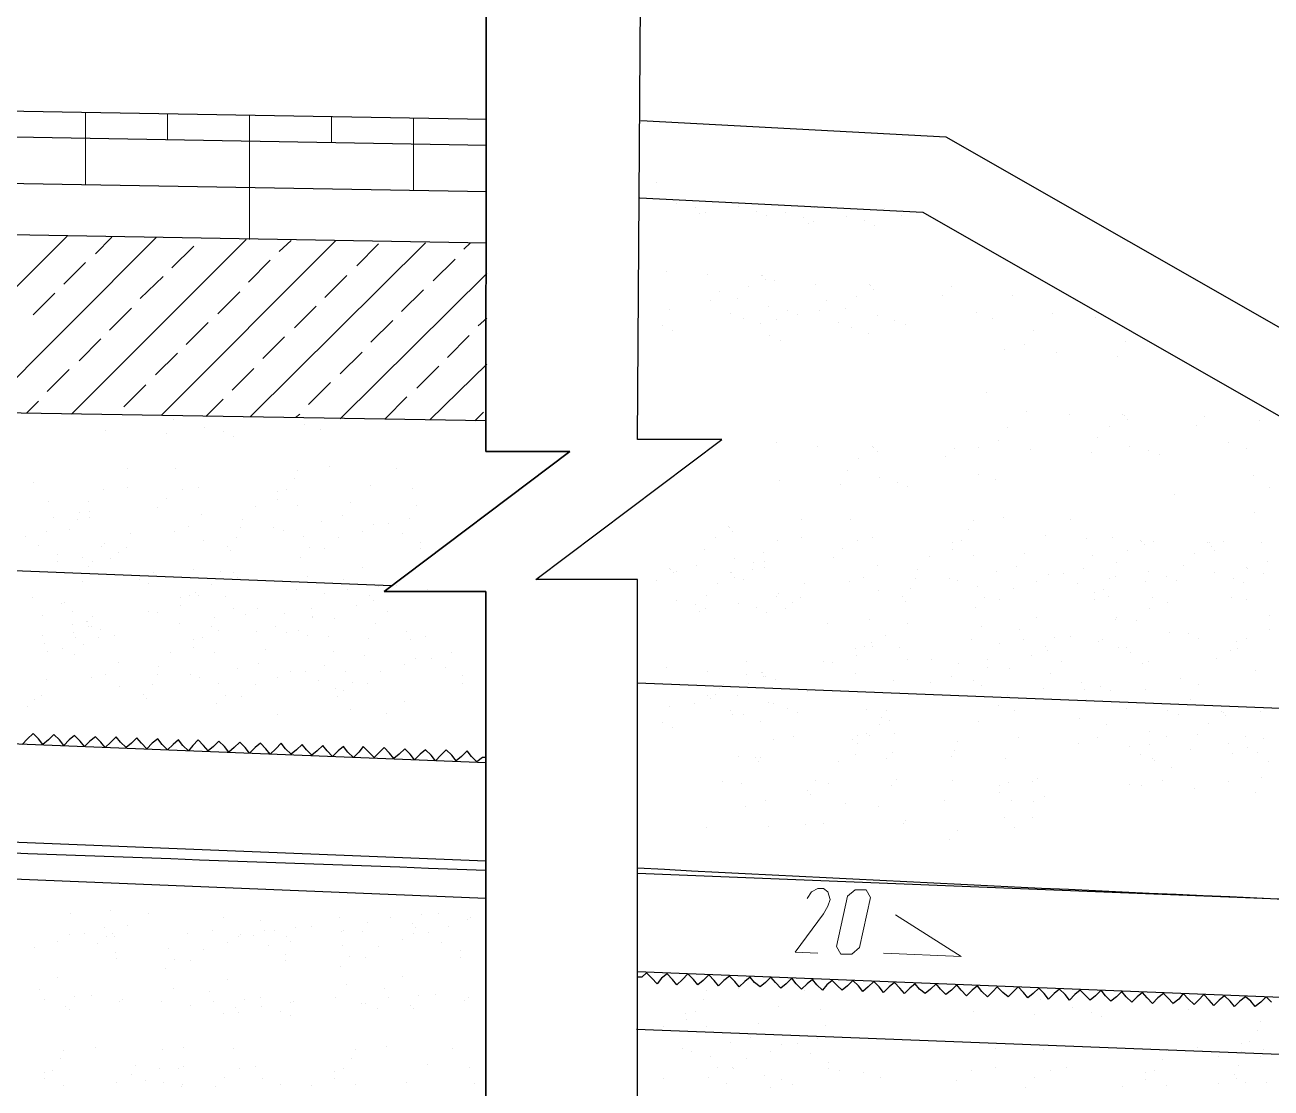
# Model space of a CAD drawing. Header units: millimetres. Extents: x 4241 to 6572, y 870 to 1291.
# Drawn here: x 5298.45 to 5346.71, y 899.59 to 940.78 of the extents above; entities that cross this region are included whole.
import ezdxf

# ---------------------------------------------------------------- set-up
doc = ezdxf.new("R2010")
doc.units = ezdxf.units.MM
for name, color, linetype in [('PDF _0', 7, 'Continuous'), ('PDF _ДО_Выноски + надписи', 7, 'Continuous'), ('PDF _ОВПД_Основная линия', 7, 'Continuous'), ('PDF _ОВПД_Тонкая линия', 7, 'Continuous')]:
    doc.layers.add(name, color=color, linetype=linetype)

msp = doc.modelspace()

# ---------------------------------------------------------------- linework, layer by layer
at = {"layer": 'PDF _0', "lineweight": 25}
for points in [[(5316.2973, 924.2536), (5319.5571, 924.2536), (5316.2973, 924.2536), (5316.3396, 963.0746)], [(5312.3601, 918.8347), (5316.2973, 918.8347), (5316.2973, 888.1843), (5316.2973, 918.8347), (5312.3601, 918.8347), (5319.5571, 924.2536)]]:
    msp.add_lwpolyline(points, close=True, dxfattribs=at)
msp.add_lwpolyline([(5322.1818, 888.1843), (5322.1818, 919.3004), (5318.2447, 919.3004), (5325.4416, 924.7192), (5322.1818, 924.7192), (5322.4358, 962.3549)], dxfattribs=at)
at = {"layer": 'PDF _0', "lineweight": 18}
for points in [[(5184.128, 939.4517), (5210.9683, 938.9437), (5210.9683, 934.1599), (5316.3396, 932.3395)], [(5210.9683, 937.97), (5316.3396, 936.1073)], [(5300.8027, 934.5832), (5300.8027, 936.4036), (5300.8027, 937.3773)], [(5303.9778, 936.319), (5303.9778, 937.335)], [(5307.153, 932.4665), (5307.153, 934.4986), (5307.153, 936.2766), (5307.153, 937.2927)], [(5310.3281, 936.2343), (5310.3281, 937.208)], [(5313.5032, 934.3716), (5313.5032, 936.1496), (5313.5032, 937.1657)], [(5293.3095, 925.8199), (5300.083, 932.5935)], [(5296.7809, 925.7776), (5303.5545, 932.5512)], [(5300.2524, 925.6929), (5307.026, 932.4665)], [(5301.1837, 931.9162), (5301.8188, 932.5512)], [(5303.7238, 925.6506), (5310.4974, 932.4242)], [(5308.296, 932.0008), (5308.7617, 932.4242)], [(5304.1472, 931.3658), (5304.9939, 932.2125)], [(5307.1953, 925.6083), (5313.9689, 932.3395)], [(5311.3018, 931.4505), (5312.1485, 932.2972)], [(5315.4506, 932.0855), (5315.7046, 932.3395)], [(5299.956, 930.7308), (5300.8027, 931.5775)], [(5307.1106, 930.8154), (5307.9573, 931.6621)], [(5314.2652, 930.8578), (5315.1119, 931.7045)], [(5302.9195, 930.1804), (5303.8085, 931.0271)], [(5310.0741, 930.2228), (5310.9208, 931.0695)], [(5310.6667, 925.5236), (5316.3396, 931.1541)], [(5313.0375, 929.6724), (5313.8842, 930.5191)], [(5298.7707, 929.5454), (5299.6174, 930.3921)], [(5305.9252, 929.5877), (5306.7719, 930.4344)], [(5301.7341, 928.9527), (5302.5808, 929.7994)], [(5308.8887, 929.0374), (5309.7354, 929.8841)], [(5304.6975, 928.4024), (5305.5442, 929.2491)], [(5311.8521, 928.487), (5312.6988, 929.3337)], [(5316.0009, 929.1221), (5316.3396, 929.4184)], [(5300.5487, 927.7673), (5301.3954, 928.614)], [(5307.661, 927.852), (5308.5077, 928.6987)], [(5314.8156, 927.8943), (5315.6622, 928.741)], [(5310.6667, 927.2593), (5311.5134, 928.106)], [(5303.5122, 927.217), (5304.3589, 928.0637)], [(5314.1382, 925.4813), (5316.3396, 927.6403)], [(5299.321, 926.582), (5300.1677, 927.4287)], [(5306.4756, 926.6243), (5307.3223, 927.471)], [(5313.6302, 926.709), (5314.4769, 927.5557)], [(5302.2845, 925.9893), (5303.1311, 926.836)], [(5309.439, 926.074), (5310.2857, 926.9206)], [(5298.5167, 925.7353), (5298.9823, 926.201)], [(5305.4596, 925.6083), (5306.1369, 926.2856)], [(5312.4025, 925.5236), (5313.2492, 926.3703)], [(5308.931, 925.5659), (5309.1004, 925.6929)], [(5315.8739, 925.4389), (5316.2126, 925.7776)]]:
    msp.add_lwpolyline(points, dxfattribs=at)
at = {"layer": 'PDF _0', "lineweight": 9}
for points in [[(5322.9015, 934.6679), (5322.9015, 934.6679)], [(5323.7059, 933.8636), (5323.7059, 933.8636)], [(5324.4256, 933.6942), (5324.4256, 933.6942)], [(5324.5949, 933.4825), (5324.5949, 933.4825)], [(5324.8066, 933.5249), (5324.8066, 933.5249)], [(5326.0766, 933.7366), (5326.0766, 933.7366)], [(5326.7963, 933.5672), (5326.7963, 933.5672)], [(5327.1773, 933.3979), (5327.1773, 933.3979)], [(5327.897, 933.5249), (5327.897, 933.5249)], [(5328.1934, 933.7789), (5328.1934, 933.7789)], [(5329.04, 933.6942), (5329.04, 933.6942)], [(5331.7495, 933.6519), (5331.7495, 933.6519)], [(5332.3845, 933.3979), (5332.3845, 933.3979)], [(5328.6167, 933.3132), (5328.6167, 933.3132)], [(5328.786, 933.1015), (5328.786, 933.1015)], [(5328.9977, 933.1439), (5328.9977, 933.1439)], [(5330.2678, 933.3555), (5330.2678, 933.3555)], [(5330.9874, 933.1862), (5330.9874, 933.1862)], [(5331.3685, 933.0169), (5331.3685, 933.0169)], [(5323.2825, 931.2388), (5323.2825, 931.2388)], [(5324.8912, 931.1118), (5324.8912, 931.1118)], [(5326.9656, 931.0695), (5326.9656, 931.0695)], [(5327.008, 931.0695), (5327.008, 931.0695)], [(5326.4576, 930.6461), (5326.4576, 930.6461)], [(5327.135, 930.9001), (5327.135, 930.9001)], [(5327.4737, 930.8578), (5327.4737, 930.8578)], [(5329.0824, 930.7308), (5329.0824, 930.7308)], [(5331.1568, 930.7308), (5331.1568, 930.7308)], [(5331.1991, 930.6884), (5331.1991, 930.6884)], [(5331.3261, 930.5191), (5331.3261, 930.5191)], [(5334.3319, 930.6461), (5334.3319, 930.6461)], [(5325.0182, 930.0958), (5325.0182, 930.0958)], [(5325.3569, 930.4344), (5325.3569, 930.4344)], [(5326.0343, 930.1804), (5326.0343, 930.1804)], [(5329.5057, 930.0958), (5329.5057, 930.0958)], [(5330.6488, 930.2651), (5330.6488, 930.2651)], [(5333.9932, 930.3074), (5333.9932, 930.3074)], [(5336.7026, 930.3074), (5336.7026, 930.3074)], [(5323.4095, 929.7571), (5323.4095, 929.7571)], [(5325.7803, 929.5877), (5325.7803, 929.5877)], [(5327.262, 929.8841), (5327.262, 929.8841)], [(5327.9817, 929.7147), (5327.9817, 929.7147)], [(5328.3627, 929.5454), (5328.3627, 929.5454)], [(5329.2094, 929.7147), (5329.2094, 929.7147)], [(5330.2254, 929.7994), (5330.2254, 929.7994)], [(5335.3056, 929.6301), (5335.3056, 929.6301)], [(5338.269, 929.5877), (5338.269, 929.5877)], [(5323.1555, 929.1221), (5323.1555, 929.1221)], [(5326.2883, 929.4184), (5326.2883, 929.4184)], [(5326.9233, 929.2067), (5326.9233, 929.2067)], [(5327.5583, 929.3761), (5327.5583, 929.3761)], [(5329.9714, 929.2491), (5329.9714, 929.2491)], [(5330.4794, 929.0374), (5330.4794, 929.0374)], [(5331.4531, 929.5031), (5331.4531, 929.5031)], [(5332.1305, 929.3337), (5332.1305, 929.3337)], [(5332.5538, 929.1644), (5332.5538, 929.1644)], [(5335.9406, 929.4184), (5335.9406, 929.4184)], [(5339.9201, 929.4607), (5339.9201, 929.4607)], [(5323.5365, 928.9527), (5323.5365, 928.9527)], [(5327.3043, 928.741), (5327.3043, 928.741)], [(5327.7277, 928.5717), (5327.7277, 928.5717)], [(5331.1145, 928.8257), (5331.1145, 928.8257)], [(5337.507, 928.9527), (5337.507, 928.9527)], [(5336.4063, 928.1907), (5336.4063, 928.1907)], [(5337.1683, 928.4024), (5337.1683, 928.4024)], [(5338.396, 928.106), (5338.396, 928.106)], [(5341.0631, 928.5294), (5341.0631, 928.5294)], [(5340.7668, 927.9367), (5340.7668, 927.9367)], [(5335.6866, 926.5396), (5335.6866, 926.5396)], [(5337.253, 925.8199), (5337.253, 925.8199)], [(5338.9041, 925.6929), (5338.9041, 925.6929)], [(5340.9785, 925.6929), (5340.9785, 925.6929)], [(5304.1895, 925.4813), (5304.1895, 925.4813)], [(5305.4172, 925.1849), (5305.4172, 925.1849)], [(5309.2697, 925.3119), (5309.2697, 925.3119)], [(5336.491, 925.1849), (5336.491, 925.1849)], [(5340.4704, 925.2273), (5340.4704, 925.2273)], [(5341.0208, 925.6506), (5341.0208, 925.6506)], [(5341.1478, 925.4813), (5341.1478, 925.4813)], [(5343.8149, 925.2696), (5343.8149, 925.2696)], [(5344.1536, 925.6083), (5344.1536, 925.6083)], [(5346.2703, 925.4389), (5346.2703, 925.4389)], [(5301.5648, 925.0579), (5301.5648, 925.0579)], [(5303.9355, 924.9309), (5303.9355, 924.9309)], [(5306.1369, 925.0156), (5306.1369, 925.0156)], [(5306.5179, 924.8462), (5306.5179, 924.8462)], [(5309.9047, 925.1003), (5309.9047, 925.1003)], [(5340.0048, 924.8039), (5340.0048, 924.8039)], [(5327.5583, 924.5922), (5327.5583, 924.5922)], [(5329.1671, 924.4652), (5329.1671, 924.4652)], [(5331.2838, 924.4652), (5331.2838, 924.4652)], [(5331.3261, 924.4229), (5331.3261, 924.4229)], [(5331.4531, 924.2536), (5331.4531, 924.2536)], [(5334.4589, 924.3806), (5334.4589, 924.3806)], [(5335.3903, 924.4229), (5335.3903, 924.4229)], [(5336.1523, 924.6769), (5336.1523, 924.6769)], [(5337.38, 924.3382), (5337.38, 924.3382)], [(5339.7508, 924.2112), (5339.7508, 924.2112)], [(5341.2325, 924.4652), (5341.2325, 924.4652)], [(5341.9522, 924.2959), (5341.9522, 924.2959)], [(5345.0849, 924.5922), (5345.0849, 924.5922)], [(5345.7623, 924.3806), (5345.7623, 924.3806)], [(5330.7334, 923.9995), (5330.7334, 923.9995)], [(5334.1202, 924.0419), (5334.1202, 924.0419)], [(5342.3755, 924.1266), (5342.3755, 924.1266)], [(5302.4115, 923.5762), (5302.4115, 923.5762)], [(5304.2742, 923.5762), (5304.2742, 923.5762)], [(5309.0157, 923.5339), (5309.0157, 923.5339)], [(5310.2434, 923.6609), (5310.2434, 923.6609)], [(5312.8258, 923.5762), (5312.8258, 923.5762)], [(5330.3101, 923.5339), (5330.3101, 923.5339)], [(5335.3903, 923.3645), (5335.3903, 923.3645)], [(5346.0163, 923.3222), (5346.0163, 923.3222)], [(5298.7707, 923.0682), (5298.7707, 923.0682)], [(5301.4801, 922.7718), (5301.4801, 922.7718)], [(5302.4115, 922.8565), (5302.4115, 922.8565)], [(5304.5705, 922.7718), (5304.5705, 922.7718)], [(5305.1632, 922.8565), (5305.1632, 922.8565)], [(5308.5923, 922.7718), (5308.5923, 922.7718)], [(5308.8887, 923.1952), (5308.8887, 923.1952)], [(5311.8521, 922.9412), (5311.8521, 922.9412)], [(5313.4608, 922.8142), (5313.4608, 922.8142)], [(5327.6853, 923.1105), (5327.6853, 923.1105)], [(5330.0561, 922.9835), (5330.0561, 922.9835)], [(5331.5378, 923.2375), (5331.5378, 923.2375)], [(5332.2575, 923.0682), (5332.2575, 923.0682)], [(5332.6385, 922.8988), (5332.6385, 922.8988)], [(5336.0253, 923.1529), (5336.0253, 923.1529)], [(5346.6513, 922.8565), (5346.6513, 922.8565)], [(5299.3634, 922.3062), (5299.3634, 922.3062)], [(5300.9297, 922.3062), (5300.9297, 922.3062)], [(5303.9355, 922.4332), (5303.9355, 922.4332)], [(5308.2537, 922.6872), (5308.2537, 922.6872)], [(5308.2537, 922.3908), (5308.2537, 922.3908)], [(5342.9682, 922.6025), (5342.9682, 922.6025)], [(5300.5487, 921.8828), (5300.5487, 921.8828)], [(5300.9721, 921.9251), (5300.9721, 921.9251)], [(5303.5968, 922.0945), (5303.5968, 922.0945)], [(5305.2902, 921.7981), (5305.2902, 921.7981)], [(5307.3646, 922.1368), (5307.3646, 922.1368)], [(5309.0157, 922.1792), (5309.0157, 922.1792)], [(5311.0478, 922.2638), (5311.0478, 922.2638)], [(5313.6302, 922.1792), (5313.6302, 922.1792)], [(5346.0586, 921.8828), (5346.0586, 921.8828)], [(5299.575, 921.7135), (5299.575, 921.7135)], [(5300.5064, 921.6288), (5300.5064, 921.6288)], [(5300.9721, 921.7135), (5300.9721, 921.7135)], [(5304.7822, 921.3325), (5304.7822, 921.3325)], [(5306.8989, 921.6288), (5306.8989, 921.6288)], [(5309.9471, 921.5441), (5309.9471, 921.5441)], [(5310.7514, 921.7558), (5310.7514, 921.7558)], [(5311.9368, 921.4171), (5311.9368, 921.4171)], [(5312.5295, 921.4595), (5312.5295, 921.4595)], [(5313.3338, 921.6711), (5313.3338, 921.6711)], [(5325.6956, 921.3325), (5325.6956, 921.3325)], [(5328.532, 921.6288), (5328.532, 921.6288)], [(5330.4371, 921.6288), (5330.4371, 921.6288)], [(5335.1786, 921.5865), (5335.1786, 921.5865)], [(5336.364, 921.7135), (5336.364, 921.7135)], [(5338.9464, 921.6288), (5338.9464, 921.6288)], [(5298.4743, 920.9514), (5298.4743, 920.9514)], [(5299.2787, 921.1631), (5299.2787, 921.1631)], [(5300.1677, 921.2478), (5300.1677, 921.2478)], [(5302.5385, 921.0784), (5302.5385, 921.0784)], [(5304.2319, 921.1631), (5304.2319, 921.1631)], [(5306.6449, 920.9091), (5306.6449, 920.9091)], [(5306.8143, 921.2901), (5306.8143, 921.2901)], [(5308.0843, 921.2901), (5308.0843, 921.2901)], [(5308.4653, 921.2054), (5308.4653, 921.2054)], [(5309.2274, 920.9514), (5309.2274, 920.9514)], [(5310.5821, 920.9091), (5310.5821, 920.9091)], [(5311.5134, 921.1631), (5311.5134, 921.1631)], [(5313.0798, 921.0784), (5313.0798, 921.0784)], [(5325.1876, 920.9091), (5325.1876, 920.9091)], [(5325.7379, 921.2901), (5325.7379, 921.2901)], [(5325.8649, 921.1631), (5325.8649, 921.1631)], [(5328.532, 920.9091), (5328.532, 920.9091)], [(5331.2838, 920.9091), (5331.2838, 920.9091)], [(5335.0093, 921.2478), (5335.0093, 921.2478)], [(5337.9727, 920.9938), (5337.9727, 920.9938)], [(5339.5814, 920.8668), (5339.5814, 920.8668)], [(5340.5551, 920.9091), (5340.5551, 920.9091)], [(5298.9823, 920.6128), (5298.9823, 920.6128)], [(5301.4378, 920.5704), (5301.4378, 920.5704)], [(5301.5224, 920.6974), (5301.5224, 920.6974)], [(5302.0728, 920.3588), (5302.0728, 920.3588)], [(5302.3691, 920.5281), (5302.3691, 920.5281)], [(5305.3749, 920.8244), (5305.3749, 920.8244)], [(5306.3063, 920.5704), (5306.3063, 920.5704)], [(5306.4333, 920.4011), (5306.4333, 920.4011)], [(5309.4814, 920.5281), (5309.4814, 920.5281)], [(5310.0741, 920.4858), (5310.0741, 920.4858)], [(5313.7572, 920.7398), (5313.7572, 920.7398)], [(5313.7572, 920.4858), (5313.7572, 920.4858)], [(5324.7642, 920.4434), (5324.7642, 920.4434)], [(5327.0503, 920.3588), (5327.0503, 920.3588)], [(5327.6007, 920.8244), (5327.6007, 920.8244)], [(5330.0984, 920.4858), (5330.0984, 920.4858)], [(5330.6911, 920.8244), (5330.6911, 920.8244)], [(5334.3742, 920.7398), (5334.3742, 920.7398)], [(5334.3742, 920.4434), (5334.3742, 920.4434)], [(5334.7129, 920.8244), (5334.7129, 920.8244)], [(5341.1478, 920.4011), (5341.1478, 920.4011)], [(5341.6558, 920.8244), (5341.6558, 920.8244)], [(5341.6982, 920.7821), (5341.6982, 920.7821)], [(5341.8252, 920.6551), (5341.8252, 920.6551)], [(5342.1638, 920.7821), (5342.1638, 920.7821)], [(5344.2382, 920.7398), (5344.2382, 920.7398)], [(5344.3229, 920.7398), (5344.3229, 920.7398)], [(5344.4076, 920.5704), (5344.4076, 920.5704)], [(5344.5346, 920.4011), (5344.5346, 920.4011)], [(5344.8733, 920.7821), (5344.8733, 920.7821)], [(5346.355, 920.7398), (5346.355, 920.7398)], [(5299.702, 920.2741), (5299.702, 920.2741)], [(5299.702, 919.9777), (5299.702, 919.9777)], [(5300.6757, 920.1471), (5300.6757, 920.1471)], [(5301.0567, 919.9777), (5301.0567, 919.9777)], [(5301.7764, 920.1047), (5301.7764, 920.1047)], [(5309.1427, 920.1471), (5309.1427, 920.1471)], [(5325.9496, 920.1047), (5325.9496, 920.1047)], [(5326.6693, 919.9354), (5326.6693, 919.9354)], [(5327.0926, 919.9777), (5327.0926, 919.9777)], [(5329.7597, 920.1471), (5329.7597, 920.1471)], [(5333.4852, 920.1894), (5333.4852, 920.1894)], [(5335.1786, 920.2317), (5335.1786, 920.2317)], [(5337.1683, 920.3164), (5337.1683, 920.3164)], [(5339.7931, 920.2317), (5339.7931, 920.2317)], [(5340.7245, 919.9354), (5340.7245, 919.9354)], [(5343.7302, 920.3164), (5343.7302, 920.3164)], [(5346.5667, 919.9777), (5346.5667, 919.9777)], [(5300.9297, 919.8084), (5300.9297, 919.8084)], [(5302.1574, 919.4697), (5302.1574, 919.4697)], [(5303.4275, 919.5544), (5303.4275, 919.5544)], [(5304.9939, 919.6814), (5304.9939, 919.6814)], [(5306.0099, 919.5967), (5306.0099, 919.5967)], [(5306.5179, 919.5544), (5306.5179, 919.5544)], [(5306.6873, 919.3851), (5306.6873, 919.3851)], [(5309.3967, 919.4274), (5309.3967, 919.4274)], [(5311.5134, 919.7661), (5311.5134, 919.7661)], [(5323.4095, 919.7237), (5323.4095, 919.7237)], [(5323.4519, 919.6814), (5323.4519, 919.6814)], [(5323.5789, 919.5544), (5323.5789, 919.5544)], [(5323.7059, 919.5967), (5323.7059, 919.5967)], [(5324.4679, 919.8507), (5324.4679, 919.8507)], [(5325.7803, 919.5544), (5325.7803, 919.5544)], [(5325.8226, 919.5544), (5325.8226, 919.5544)], [(5325.9496, 919.3851), (5325.9496, 919.3851)], [(5326.627, 919.6814), (5326.627, 919.6814)], [(5327.0926, 919.7661), (5327.0926, 919.7661)], [(5330.9451, 919.3851), (5330.9451, 919.3851)], [(5331.4531, 919.8507), (5331.4531, 919.8507)], [(5333.0195, 919.6814), (5333.0195, 919.6814)], [(5336.0676, 919.5967), (5336.0676, 919.5967)], [(5336.872, 919.8084), (5336.872, 919.8084)], [(5338.0997, 919.4697), (5338.0997, 919.4697)], [(5338.6924, 919.5121), (5338.6924, 919.5121)], [(5339.4544, 919.7237), (5339.4544, 919.7237)], [(5340.6821, 919.4274), (5340.6821, 919.4274)], [(5341.9522, 919.5967), (5341.9522, 919.5967)], [(5342.6719, 919.4274), (5342.6719, 919.4274)], [(5343.3069, 919.8507), (5343.3069, 919.8507)], [(5344.5346, 919.5544), (5344.5346, 919.5544)], [(5345.7623, 919.7661), (5345.7623, 919.7661)], [(5345.8046, 919.7237), (5345.8046, 919.7237)], [(5346.4396, 919.5121), (5346.4396, 919.5121)], [(5300.6757, 919.2157), (5300.6757, 919.2157)], [(5302.8771, 919.3004), (5302.8771, 919.3004)], [(5303.2582, 919.131), (5303.2582, 919.131)], [(5305.6712, 919.0887), (5305.6712, 919.0887)], [(5308.9734, 918.9194), (5308.9734, 918.9194)], [(5310.7937, 919.3004), (5310.7937, 919.3004)], [(5310.9631, 918.9194), (5310.9631, 918.9194)], [(5312.1485, 919.004), (5312.1485, 919.004)], [(5312.8258, 919.0464), (5312.8258, 919.0464)], [(5314.0535, 918.9194), (5314.0535, 918.9194)], [(5322.9015, 919.258), (5322.9015, 919.258)], [(5325.2722, 919.131), (5325.2722, 919.131)], [(5326.2883, 919.3004), (5326.2883, 919.3004)], [(5328.659, 919.131), (5328.659, 919.131)], [(5330.3948, 919.2157), (5330.3948, 919.2157)], [(5332.7655, 918.9617), (5332.7655, 918.9617)], [(5332.9348, 919.3427), (5332.9348, 919.3427)], [(5334.2472, 919.3427), (5334.2472, 919.3427)], [(5334.5859, 919.258), (5334.5859, 919.258)], [(5335.3479, 919.004), (5335.3479, 919.004)], [(5336.745, 918.9617), (5336.745, 918.9617)], [(5337.634, 919.2157), (5337.634, 919.2157)], [(5339.2004, 919.131), (5339.2004, 919.131)], [(5340.2164, 918.9194), (5340.2164, 918.9194)], [(5340.4704, 919.3427), (5340.4704, 919.3427)], [(5341.8675, 919.2157), (5341.8675, 919.2157)], [(5343.0529, 919.258), (5343.0529, 919.258)], [(5343.0529, 919.258), (5343.0529, 919.258)], [(5345.2543, 919.3427), (5345.2543, 919.3427)], [(5345.6353, 919.1734), (5345.6353, 919.1734)], [(5298.7283, 918.5807), (5298.7283, 918.5807)], [(5304.4859, 918.5807), (5304.4859, 918.5807)], [(5304.8245, 918.6654), (5304.8245, 918.6654)], [(5305.0785, 918.7924), (5305.0785, 918.7924)], [(5305.1632, 918.6654), (5305.1632, 918.6654)], [(5306.2216, 918.623), (5306.2216, 918.623)], [(5310.0741, 918.75), (5310.0741, 918.75)], [(5311.8098, 918.6654), (5311.8098, 918.6654)], [(5311.9368, 918.496), (5311.9368, 918.496)], [(5313.9265, 918.8347), (5313.9265, 918.8347)], [(5323.7059, 918.496), (5323.7059, 918.496)], [(5324.8489, 918.6654), (5324.8489, 918.6654)], [(5327.5583, 918.623), (5327.5583, 918.623)], [(5327.643, 918.75), (5327.643, 918.75)], [(5328.4897, 918.5807), (5328.4897, 918.5807)], [(5331.4955, 918.877), (5331.4955, 918.877)], [(5332.4268, 918.623), (5332.4268, 918.623)], [(5332.5538, 918.4537), (5332.5538, 918.4537)], [(5335.6019, 918.5807), (5335.6019, 918.5807)], [(5336.1946, 918.5384), (5336.1946, 918.5384)], [(5339.8778, 918.7924), (5339.8778, 918.7924)], [(5339.8778, 918.5384), (5339.8778, 918.5384)], [(5340.4281, 918.623), (5340.4281, 918.623)], [(5342.1215, 918.5807), (5342.1215, 918.5807)], [(5345.1696, 918.5807), (5345.1696, 918.5807)], [(5345.7623, 918.5384), (5345.7623, 918.5384)], [(5299.8714, 918.369), (5299.8714, 918.369)], [(5299.9984, 918.4114), (5299.9984, 918.4114)], [(5300.2947, 918.0727), (5300.2947, 918.0727)], [(5303.2582, 918.0727), (5303.2582, 918.0727)], [(5303.5968, 918.0303), (5303.5968, 918.0303)], [(5304.4859, 918.2843), (5304.4859, 918.2843)], [(5306.5179, 918.1573), (5306.5179, 918.1573)], [(5306.9836, 917.9457), (5306.9836, 917.9457)], [(5307.4493, 918.1573), (5307.4493, 918.1573)], [(5308.5077, 917.988), (5308.5077, 917.988)], [(5309.566, 918.1573), (5309.566, 918.1573)], [(5311.3018, 918.2843), (5311.3018, 918.2843)], [(5312.4871, 918.0727), (5312.4871, 918.0727)], [(5324.4256, 918.3267), (5324.4256, 918.3267)], [(5324.5949, 918.0727), (5324.5949, 918.0727)], [(5324.8066, 918.1573), (5324.8066, 918.1573)], [(5326.0766, 918.369), (5326.0766, 918.369)], [(5326.7963, 918.1997), (5326.7963, 918.1997)], [(5327.1773, 918.0303), (5327.1773, 918.0303)], [(5327.897, 918.1573), (5327.897, 918.1573)], [(5328.1934, 918.4114), (5328.1934, 918.4114)], [(5335.2633, 918.1997), (5335.2633, 918.1997)], [(5341.9945, 918.1573), (5341.9945, 918.1573)], [(5342.7142, 918.4114), (5342.7142, 918.4114)], [(5299.1517, 917.9033), (5299.1517, 917.9033)], [(5300.2947, 917.5647), (5300.2947, 917.5647)], [(5300.8451, 917.6493), (5300.8451, 917.6493)], [(5300.8874, 917.6493), (5300.8874, 917.6493)], [(5300.9297, 917.48), (5300.9297, 917.48)], [(5301.0144, 917.48), (5301.0144, 917.48)], [(5301.0567, 917.861), (5301.0567, 917.861)], [(5304.4435, 917.607), (5304.4435, 917.607)], [(5305.6712, 917.48), (5305.6712, 917.48)], [(5305.7982, 917.8187), (5305.7982, 917.8187)], [(5308.169, 917.48), (5308.169, 917.48)], [(5309.6084, 917.861), (5309.6084, 917.861)], [(5309.6084, 917.8187), (5309.6084, 917.8187)], [(5310.4551, 917.7763), (5310.4551, 917.7763)], [(5312.0215, 917.607), (5312.0215, 917.607)], [(5329.5481, 917.607), (5329.5481, 917.607)], [(5331.1568, 917.734), (5331.1568, 917.734)], [(5332.6385, 917.607), (5332.6385, 917.607)], [(5335.5173, 917.48), (5335.5173, 917.48)], [(5337.634, 917.8187), (5337.634, 917.8187)], [(5340.6821, 917.734), (5340.6821, 917.734)], [(5340.7245, 917.8187), (5340.7245, 917.8187)], [(5341.4865, 917.6917), (5341.4865, 917.6917)], [(5346.6513, 917.9033), (5346.6513, 917.9033)], [(5299.1517, 917.1413), (5299.1517, 917.1413)], [(5300.3371, 917.226), (5300.3371, 917.226)], [(5300.4217, 917.0566), (5300.4217, 917.0566)], [(5301.3108, 917.0566), (5301.3108, 917.0566)], [(5301.3954, 917.353), (5301.3954, 917.353)], [(5301.9034, 917.1413), (5301.9034, 917.1413)], [(5304.9939, 916.972), (5304.9939, 916.972)], [(5305.3326, 917.0566), (5305.3326, 917.0566)], [(5305.9676, 917.3106), (5305.9676, 917.3106)], [(5307.407, 917.2683), (5307.407, 917.2683)], [(5308.5923, 917.226), (5308.5923, 917.226)], [(5309.058, 917.3106), (5309.058, 917.3106)], [(5309.3967, 917.1413), (5309.3967, 917.1413)], [(5310.2011, 917.099), (5310.2011, 917.099)], [(5311.7674, 917.0143), (5311.7674, 917.0143)], [(5313.2492, 917.2683), (5313.2492, 917.2683)], [(5313.3762, 916.972), (5313.3762, 916.972)], [(5313.9689, 917.099), (5313.9689, 917.099)], [(5331.7918, 917.1413), (5331.7918, 917.1413)], [(5335.0939, 916.972), (5335.0939, 916.972)], [(5336.9567, 917.353), (5336.9567, 917.353)], [(5337.126, 916.972), (5337.126, 916.972)], [(5338.3114, 917.0566), (5338.3114, 917.0566)], [(5338.9464, 917.099), (5338.9464, 917.099)], [(5340.1741, 916.972), (5340.1741, 916.972)], [(5342.7989, 917.226), (5342.7989, 917.226)], [(5343.5185, 917.1836), (5343.5185, 917.1836)], [(5343.8996, 917.0143), (5343.8996, 917.0143)], [(5345.7623, 917.0143), (5345.7623, 917.0143)], [(5346.6513, 917.353), (5346.6513, 917.353)], [(5299.194, 916.8026), (5299.194, 916.8026)], [(5299.321, 916.5063), (5299.321, 916.5063)], [(5299.9137, 916.6333), (5299.9137, 916.6333)], [(5300.7181, 916.7603), (5300.7181, 916.7603)], [(5304.9939, 916.6756), (5304.9939, 916.6756)], [(5307.788, 916.591), (5307.788, 916.591)], [(5310.4127, 916.5063), (5310.4127, 916.5063)], [(5330.6064, 916.6333), (5330.6064, 916.6333)], [(5330.9874, 916.718), (5330.9874, 916.718)], [(5331.2415, 916.845), (5331.2415, 916.845)], [(5331.2838, 916.718), (5331.2838, 916.718)], [(5332.3422, 916.6756), (5332.3422, 916.6756)], [(5336.1946, 916.8026), (5336.1946, 916.8026)], [(5337.9727, 916.718), (5337.9727, 916.718)], [(5338.0574, 916.5486), (5338.0574, 916.5486)], [(5340.0471, 916.8873), (5340.0471, 916.8873)], [(5340.8091, 916.6756), (5340.8091, 916.6756)], [(5341.1055, 916.6756), (5341.1055, 916.6756)], [(5345.1273, 916.5486), (5345.1273, 916.5486)], [(5345.3813, 916.8873), (5345.3813, 916.8873)], [(5345.4236, 916.6333), (5345.4236, 916.6333)], [(5300.3794, 916.3793), (5300.3794, 916.3793)], [(5302.0728, 916.0829), (5302.0728, 916.0829)], [(5304.1048, 916.464), (5304.1048, 916.464)], [(5305.7982, 916.464), (5305.7982, 916.464)], [(5307.4916, 916.0406), (5307.4916, 916.0406)], [(5311.5981, 916.3369), (5311.5981, 916.3369)], [(5313.5878, 916.2523), (5313.5878, 916.2523)], [(5314.1805, 916.2523), (5314.1805, 916.2523)], [(5314.9849, 916.464), (5314.9849, 916.464)], [(5326.4153, 916.1253), (5326.4153, 916.1253)], [(5329.3787, 916.1253), (5329.3787, 916.1253)], [(5329.7174, 916.0829), (5329.7174, 916.0829)], [(5330.6488, 916.3369), (5330.6488, 916.3369)], [(5332.6385, 916.2099), (5332.6385, 916.2099)], [(5333.5699, 916.2099), (5333.5699, 916.2099)], [(5334.6282, 916.0406), (5334.6282, 916.0406)], [(5335.7289, 916.2099), (5335.7289, 916.2099)], [(5337.4223, 916.3369), (5337.4223, 916.3369)], [(5338.6077, 916.1253), (5338.6077, 916.1253)], [(5341.2748, 916.464), (5341.2748, 916.464)], [(5341.7405, 916.0406), (5341.7405, 916.0406)], [(5341.9522, 916.1253), (5341.9522, 916.1253)], [(5344.6193, 916.2523), (5344.6193, 916.2523)], [(5301.5648, 915.6173), (5301.5648, 915.6173)], [(5303.5968, 915.6173), (5303.5968, 915.6173)], [(5303.6392, 915.9136), (5303.6392, 915.9136)], [(5304.8669, 915.6173), (5304.8669, 915.6173)], [(5306.6873, 915.8289), (5306.6873, 915.8289)], [(5308.7193, 915.7443), (5308.7193, 915.7443)], [(5309.312, 915.7443), (5309.312, 915.7443)], [(5310.0741, 915.9559), (5310.0741, 915.9559)], [(5310.8784, 915.7443), (5310.8784, 915.7443)], [(5312.2331, 915.7443), (5312.2331, 915.7443)], [(5313.1645, 915.9983), (5313.1645, 915.9983)], [(5314.7309, 915.8713), (5314.7309, 915.8713)], [(5315.4082, 915.5749), (5315.4082, 915.5749)], [(5323.2825, 915.8713), (5323.2825, 915.8713)], [(5324.8912, 915.7443), (5324.8912, 915.7443)], [(5326.4153, 915.6173), (5326.4153, 915.6173)], [(5326.9656, 915.7019), (5326.9656, 915.7019)], [(5327.008, 915.7019), (5327.008, 915.7019)], [(5327.0503, 915.5326), (5327.0503, 915.5326)], [(5327.135, 915.5326), (5327.135, 915.5326)], [(5330.6064, 915.6596), (5330.6064, 915.6596)], [(5334.3319, 915.5326), (5334.3319, 915.5326)], [(5335.7289, 915.8713), (5335.7289, 915.8713)], [(5336.5756, 915.8289), (5336.5756, 915.8289)], [(5338.1844, 915.6596), (5338.1844, 915.6596)], [(5346.101, 915.7866), (5346.101, 915.7866)], [(5299.2787, 915.4056), (5299.2787, 915.4056)], [(5301.0144, 915.4903), (5301.0144, 915.4903)], [(5302.1151, 915.1516), (5302.1151, 915.1516)], [(5303.3852, 915.2362), (5303.3852, 915.2362)], [(5305.2056, 915.4903), (5305.2056, 915.4903)], [(5305.9676, 915.2786), (5305.9676, 915.2786)], [(5307.3646, 915.2362), (5307.3646, 915.2362)], [(5308.2537, 915.4903), (5308.2537, 915.4903)], [(5309.82, 915.3632), (5309.82, 915.3632)], [(5310.4974, 915.0669), (5310.4974, 915.0669)], [(5311.1324, 915.3209), (5311.1324, 915.3209)], [(5311.7251, 915.2786), (5311.7251, 915.2786)], [(5315.4082, 915.2786), (5315.4082, 915.2786)], [(5325.1452, 915.1516), (5325.1452, 915.1516)], [(5325.3569, 915.0669), (5325.3569, 915.0669)], [(5325.5263, 915.2362), (5325.5263, 915.2362)], [(5326.4576, 915.2786), (5326.4576, 915.2786)], [(5326.5423, 915.1092), (5326.5423, 915.1092)], [(5327.516, 915.4056), (5327.516, 915.4056)], [(5332.0882, 915.3632), (5332.0882, 915.3632)], [(5333.5275, 915.3209), (5333.5275, 915.3209)], [(5335.1786, 915.3632), (5335.1786, 915.3632)], [(5335.5173, 915.1939), (5335.5173, 915.1939)], [(5337.888, 915.0669), (5337.888, 915.0669)], [(5339.3697, 915.3209), (5339.3697, 915.3209)], [(5340.0894, 915.1516), (5340.0894, 915.1516)], [(5343.2222, 915.4479), (5343.2222, 915.4479)], [(5343.8996, 915.2362), (5343.8996, 915.2362)], [(5298.813, 914.6436), (5298.813, 914.6436)], [(5299.1093, 914.8129), (5299.1093, 914.8129)], [(5303.0465, 914.8552), (5303.0465, 914.8552)], [(5303.1735, 914.6859), (5303.1735, 914.6859)], [(5306.2216, 914.8129), (5306.2216, 914.8129)], [(5306.8566, 914.7706), (5306.8566, 914.7706)], [(5310.5397, 914.7706), (5310.5397, 914.7706)], [(5310.7937, 914.9822), (5310.7937, 914.9822)], [(5313.1645, 914.5589), (5313.1645, 914.5589)], [(5324.8912, 914.8129), (5324.8912, 914.8129)], [(5325.0182, 914.6859), (5325.0182, 914.6859)], [(5325.1876, 914.8552), (5325.1876, 914.8552)], [(5326.0343, 914.8129), (5326.0343, 914.8129)], [(5328.7437, 914.9399), (5328.7437, 914.9399)], [(5336.491, 914.8129), (5336.491, 914.8129)], [(5339.4967, 915.0246), (5339.4967, 915.0246)], [(5339.5814, 914.6436), (5339.5814, 914.6436)], [(5340.5128, 914.9822), (5340.5128, 914.9822)], [(5341.8675, 915.0246), (5341.8675, 915.0246)], [(5343.6032, 914.6436), (5343.6032, 914.6436)], [(5298.559, 914.3895), (5298.559, 914.3895)], [(5305.8829, 914.4742), (5305.8829, 914.4742)], [(5311.0478, 914.2625), (5311.0478, 914.2625)], [(5312.4448, 914.0932), (5312.4448, 914.0932)], [(5323.4095, 914.3895), (5323.4095, 914.3895)], [(5324.3832, 914.4742), (5324.3832, 914.4742)], [(5325.7803, 914.2202), (5325.7803, 914.2202)], [(5327.262, 914.5166), (5327.262, 914.5166)], [(5327.4313, 914.4742), (5327.4313, 914.4742)], [(5327.9817, 914.3049), (5327.9817, 914.3049)], [(5328.3627, 914.1355), (5328.3627, 914.1355)], [(5331.0298, 914.2625), (5331.0298, 914.2625)], [(5331.8341, 914.2202), (5331.8341, 914.2202)], [(5336.1523, 914.4319), (5336.1523, 914.4319)], [(5336.7873, 914.2202), (5336.7873, 914.2202)], [(5341.1055, 914.3049), (5341.1055, 914.3049)], [(5342.7142, 914.2202), (5342.7142, 914.2202)], [(5344.7886, 914.1779), (5344.7886, 914.1779)], [(5344.8733, 914.1355), (5344.8733, 914.1355)], [(5346.3126, 914.1779), (5346.3126, 914.1779)], [(5308.2537, 914.0509), (5308.2537, 914.0509)], [(5323.1555, 913.7545), (5323.1555, 913.7545)], [(5325.8649, 914.0509), (5325.8649, 914.0509)], [(5326.2883, 914.0509), (5326.2883, 914.0509)], [(5326.9233, 913.7969), (5326.9233, 913.7969)], [(5331.5378, 913.6699), (5331.5378, 913.6699)], [(5331.6225, 913.9662), (5331.6225, 913.9662)], [(5331.9188, 913.8392), (5331.9188, 913.8392)], [(5335.3903, 913.7969), (5335.3903, 913.7969)], [(5339.2851, 913.9239), (5339.2851, 913.9239)], [(5340.3434, 913.6699), (5340.3434, 913.6699)], [(5343.1375, 914.0509), (5343.1375, 914.0509)], [(5344.2806, 913.7122), (5344.2806, 913.7122)], [(5344.9579, 914.0085), (5344.9579, 914.0085)], [(5323.5365, 913.5429), (5323.5365, 913.5429)], [(5328.2357, 913.2042), (5328.2357, 913.2042)], [(5330.6911, 913.2465), (5330.6911, 913.2465)], [(5331.0298, 913.3312), (5331.0298, 913.3312)], [(5331.1568, 913.2465), (5331.1568, 913.2465)], [(5332.1305, 913.3312), (5332.1305, 913.3312)], [(5336.9143, 913.1618), (5336.9143, 913.1618)], [(5340.0048, 913.1618), (5340.0048, 913.1618)], [(5341.9945, 913.4158), (5341.9945, 913.4158)], [(5342.6719, 913.2042), (5342.6719, 913.2042)], [(5343.8572, 913.2888), (5343.8572, 913.2888)], [(5345.72, 913.2042), (5345.72, 913.2042)], [(5346.4396, 913.1195), (5346.4396, 913.1195)], [(5327.4313, 913.0772), (5327.4313, 913.0772)], [(5330.5218, 913.0772), (5330.5218, 913.0772)], [(5330.6911, 912.9502), (5330.6911, 912.9502)], [(5334.4589, 912.6538), (5334.4589, 912.6538)], [(5334.5859, 913.0348), (5334.5859, 913.0348)], [(5339.2427, 912.9502), (5339.2427, 912.9502)], [(5341.2325, 912.8232), (5341.2325, 912.8232)], [(5341.9945, 912.9078), (5341.9945, 912.9078)], [(5343.6032, 912.6962), (5343.6032, 912.6962)], [(5343.6032, 912.6962), (5343.6032, 912.6962)], [(5345.0849, 912.9502), (5345.0849, 912.9502)], [(5345.8046, 912.7808), (5345.8046, 912.7808)], [(5326.0766, 912.4421), (5326.0766, 912.4421)], [(5326.754, 912.3998), (5326.754, 912.3998)], [(5326.881, 912.2305), (5326.881, 912.2305)], [(5326.9233, 912.3998), (5326.9233, 912.3998)], [(5329.9714, 912.2305), (5329.9714, 912.2305)], [(5330.6064, 912.5268), (5330.6064, 912.5268)], [(5331.8341, 912.3575), (5331.8341, 912.3575)], [(5332.0458, 912.6115), (5332.0458, 912.6115)], [(5334.3319, 912.4421), (5334.3319, 912.4421)], [(5336.4486, 912.3575), (5336.4486, 912.3575)], [(5341.6558, 912.5268), (5341.6558, 912.5268)], [(5342.1215, 912.3575), (5342.1215, 912.3575)], [(5342.2062, 912.2728), (5342.2062, 912.2728)], [(5345.2119, 912.5692), (5345.2119, 912.5692)], [(5346.1856, 912.6115), (5346.1856, 912.6115)], [(5346.609, 912.2305), (5346.609, 912.2305)], [(5342.8412, 912.0188), (5342.8412, 912.0188)], [(5325.4839, 911.4684), (5325.4839, 911.4684)], [(5326.2036, 911.3838), (5326.2036, 911.3838)], [(5329.0824, 911.5108), (5329.0824, 911.5108)], [(5329.5904, 911.3838), (5329.5904, 911.3838)], [(5332.0035, 911.2991), (5332.0035, 911.2991)], [(5332.2152, 911.5531), (5332.2152, 911.5531)], [(5334.3742, 911.5108), (5334.3742, 911.5108)], [(5336.1946, 911.2991), (5336.1946, 911.2991)], [(5336.5333, 911.4261), (5336.5333, 911.4261)], [(5337.4647, 911.4684), (5337.4647, 911.4684)], [(5337.6763, 911.5955), (5337.6763, 911.5955)], [(5341.2325, 911.3414), (5341.2325, 911.3414)], [(5341.6982, 911.2991), (5341.6982, 911.2991)], [(5342.5025, 911.5108), (5342.5025, 911.5108)], [(5343.7302, 911.2144), (5343.7302, 911.2144)], [(5345.0849, 911.4684), (5345.0849, 911.4684)], [(5346.355, 911.6378), (5346.355, 911.6378)], [(5327.135, 910.7488), (5327.135, 910.7488)], [(5328.7437, 911.1298), (5328.7437, 911.1298)], [(5328.8707, 910.9604), (5328.8707, 910.9604)], [(5334.0779, 910.7488), (5334.0779, 910.7488)], [(5336.1946, 911.0451), (5336.1946, 911.0451)], [(5336.6603, 910.7488), (5336.6603, 910.7488)], [(5337.507, 910.7064), (5337.507, 910.7064)], [(5337.9304, 910.8758), (5337.9304, 910.8758)], [(5346.101, 911.0451), (5346.101, 911.0451)], [(5326.373, 910.4947), (5326.373, 910.4947)], [(5330.2254, 910.6217), (5330.2254, 910.6217)], [(5331.4955, 910.4947), (5331.4955, 910.4947)], [(5327.262, 909.7327), (5327.262, 909.7327)], [(5328.7014, 909.8174), (5328.7014, 909.8174)], [(5329.3787, 909.8597), (5329.3787, 909.8597)], [(5332.4692, 909.8597), (5332.4692, 909.8597)], [(5332.5538, 909.9444), (5332.5538, 909.9444)], [(5336.4063, 910.0714), (5336.4063, 910.0714)], [(5337.4647, 910.0714), (5337.4647, 910.0714)], [(5324.8489, 909.6904), (5324.8489, 909.6904)], [(5334.5859, 909.5634), (5334.5859, 909.5634)], [(5336.7873, 909.6904), (5336.7873, 909.6904)], [(5334.2472, 909.2247), (5334.2472, 909.2247)], [(5301.7764, 906.4729), (5301.7764, 906.4729)], [(5300.21, 906.3459), (5300.21, 906.3459)], [(5302.4115, 905.8803), (5302.4115, 905.8803)], [(5303.2582, 906.3459), (5303.2582, 906.3459)], [(5306.1369, 906.2189), (5306.1369, 906.2189)], [(5307.5763, 906.0919), (5307.5763, 906.0919)], [(5310.6244, 906.2189), (5310.6244, 906.2189)], [(5311.7251, 906.0073), (5311.7251, 906.0073)], [(5312.6141, 906.2189), (5312.6141, 906.2189)], [(5313.4608, 905.9649), (5313.4608, 905.9649)], [(5313.7995, 906.3036), (5313.7995, 906.3036)], [(5314.4769, 906.3459), (5314.4769, 906.3459)], [(5315.5776, 906.1343), (5315.5776, 906.1343)], [(5315.7046, 906.2189), (5315.7046, 906.2189)], [(5300.1677, 905.5416), (5300.1677, 905.5416)], [(5300.7604, 905.5839), (5300.7604, 905.5839)], [(5301.5224, 905.7956), (5301.5224, 905.7956)], [(5301.6071, 905.4569), (5301.6071, 905.4569)], [(5301.8611, 905.5839), (5301.8611, 905.5839)], [(5301.9034, 905.4569), (5301.9034, 905.4569)], [(5304.7399, 905.5839), (5304.7399, 905.5839)], [(5305.7136, 905.7109), (5305.7136, 905.7109)], [(5306.7296, 905.4569), (5306.7296, 905.4569)], [(5306.8143, 905.5416), (5306.8143, 905.5416)], [(5307.3223, 905.4992), (5307.3223, 905.4992)], [(5307.7456, 905.7109), (5307.7456, 905.7109)], [(5308.1267, 905.7109), (5308.1267, 905.7109)], [(5308.5923, 905.4569), (5308.5923, 905.4569)], [(5308.931, 905.7956), (5308.931, 905.7956)], [(5309.566, 905.8379), (5309.566, 905.8379)], [(5310.7091, 905.6686), (5310.7091, 905.6686)], [(5310.7937, 905.7109), (5310.7937, 905.7109)], [(5311.5134, 905.6686), (5311.5134, 905.6686)], [(5313.5032, 905.5839), (5313.5032, 905.5839)], [(5313.5878, 905.7956), (5313.5878, 905.7956)], [(5314.0959, 905.6262), (5314.0959, 905.6262)], [(5314.8579, 905.8379), (5314.8579, 905.8379)], [(5298.813, 905.0336), (5298.813, 905.0336)], [(5299.702, 905.2876), (5299.702, 905.2876)], [(5301.2684, 905.2029), (5301.2684, 905.2029)], [(5304.0202, 904.9912), (5304.0202, 904.9912)], [(5305.3749, 904.9489), (5305.3749, 904.9489)], [(5306.3063, 905.2452), (5306.3063, 905.2452)], [(5307.8726, 905.1182), (5307.8726, 905.1182)], [(5308.7193, 905.2876), (5308.7193, 905.2876)], [(5310.7514, 905.1182), (5310.7514, 905.1182)], [(5312.1485, 905.0759), (5312.1485, 905.0759)], [(5313.0798, 905.3299), (5313.0798, 905.3299)], [(5314.6039, 905.2452), (5314.6039, 905.2452)], [(5315.3236, 904.9066), (5315.3236, 904.9066)], [(5301.9458, 904.8642), (5301.9458, 904.8642)], [(5301.9881, 904.6102), (5301.9881, 904.6102)], [(5304.2319, 904.5679), (5304.2319, 904.5679)], [(5304.8669, 904.5255), (5304.8669, 904.5255)], [(5308.55, 904.7795), (5308.55, 904.7795)], [(5308.55, 904.5255), (5308.55, 904.5255)], [(5311.0054, 904.6949), (5311.0054, 904.6949)], [(5311.6404, 904.6525), (5311.6404, 904.6525)], [(5315.3236, 904.6525), (5315.3236, 904.6525)], [(5303.8932, 904.2292), (5303.8932, 904.2292)], [(5310.6667, 904.3139), (5310.6667, 904.3139)], [(5299.702, 903.8905), (5299.702, 903.8905)], [(5304.1895, 903.4672), (5304.1895, 903.4672)], [(5306.3063, 903.8058), (5306.3063, 903.8058)], [(5310.9208, 903.5942), (5310.9208, 903.5942)], [(5312.3601, 903.4672), (5312.3601, 903.4672)], [(5313.0798, 903.9329), (5313.0798, 903.9329)], [(5326.0766, 903.4672), (5326.0766, 903.4672)], [(5299.0247, 903.4248), (5299.0247, 903.4248)], [(5299.194, 903.0438), (5299.194, 903.0438)], [(5300.3794, 903.1285), (5300.3794, 903.1285)], [(5301.0144, 903.1708), (5301.0144, 903.1708)], [(5302.2421, 903.0438), (5302.2421, 903.0438)], [(5305.5866, 903.3402), (5305.5866, 903.3402)], [(5306.9413, 903.0438), (5306.9413, 903.0438)], [(5307.5763, 903.0862), (5307.5763, 903.0862)], [(5310.4974, 903.0862), (5310.4974, 903.0862)], [(5312.5295, 903.0862), (5312.5295, 903.0862)], [(5313.7148, 903.1708), (5313.7148, 903.1708)], [(5314.3499, 903.2132), (5314.3499, 903.2132)], [(5315.4929, 903.0015), (5315.4929, 903.0015)], [(5315.6199, 903.0862), (5315.6199, 903.0862)], [(5324.7219, 903.0438), (5324.7219, 903.0438)], [(5324.8489, 903.3825), (5324.8489, 903.3825)], [(5328.659, 903.3825), (5328.659, 903.3825)], [(5337.8034, 903.0438), (5337.8034, 903.0438)], [(5300.0407, 902.7475), (5300.0407, 902.7475)], [(5300.1677, 902.6205), (5300.1677, 902.6205)], [(5302.1151, 902.9592), (5302.1151, 902.9592)], [(5303.7238, 902.9592), (5303.7238, 902.9592)], [(5304.8669, 902.7898), (5304.8669, 902.7898)], [(5305.7559, 902.9592), (5305.7559, 902.9592)], [(5306.1369, 902.4935), (5306.1369, 902.4935)], [(5306.6026, 902.7051), (5306.6026, 902.7051)], [(5306.7296, 902.5358), (5306.7296, 902.5358)], [(5307.6186, 902.7475), (5307.6186, 902.7475)], [(5308.3383, 902.5781), (5308.3383, 902.5781)], [(5308.7193, 902.9168), (5308.7193, 902.9168)], [(5308.8463, 902.9592), (5308.8463, 902.9592)], [(5311.4711, 902.8745), (5311.4711, 902.8745)], [(5311.6404, 902.8745), (5311.6404, 902.8745)], [(5312.1061, 902.6628), (5312.1061, 902.6628)], [(5313.3762, 902.7898), (5313.3762, 902.7898)], [(5313.5032, 902.6628), (5313.5032, 902.6628)], [(5324.0445, 902.4935), (5324.0445, 902.4935)], [(5324.4256, 902.5781), (5324.4256, 902.5781)], [(5327.643, 902.7475), (5327.643, 902.7475)], [(5329.2517, 902.6205), (5329.2517, 902.6205)], [(5335.1786, 902.5781), (5335.1786, 902.5781)], [(5339.0311, 902.7051), (5339.0311, 902.7051)], [(5339.7508, 902.5358), (5339.7508, 902.5358)], [(5342.8835, 902.8321), (5342.8835, 902.8321)], [(5343.5185, 902.6205), (5343.5185, 902.6205)], [(5308.7193, 902.4088), (5308.7193, 902.4088)], [(5324.0869, 902.2395), (5324.0869, 902.2395)], [(5326.881, 902.1125), (5326.881, 902.1125)], [(5329.4634, 902.0278), (5329.4634, 902.0278)], [(5337.5493, 902.4511), (5337.5493, 902.4511)], [(5340.1318, 902.3665), (5340.1318, 902.3665)], [(5346.3126, 902.1548), (5346.3126, 902.1548)], [(5323.1978, 901.9855), (5323.1978, 901.9855)], [(5324.8489, 901.9855), (5324.8489, 901.9855)], [(5326.5423, 901.5621), (5326.5423, 901.5621)], [(5346.1856, 901.8161), (5346.1856, 901.8161)], [(5299.956, 901.0541), (5299.956, 901.0541)], [(5301.1837, 901.1811), (5301.1837, 901.1811)], [(5303.7662, 901.0964), (5303.7662, 901.0964)], [(5304.6129, 901.1811), (5304.6129, 901.1811)], [(5306.5179, 901.1388), (5306.5179, 901.1388)], [(5311.2594, 901.0964), (5311.2594, 901.0964)], [(5312.4448, 901.2234), (5312.4448, 901.2234)], [(5315.0272, 901.1388), (5315.0272, 901.1388)], [(5323.9175, 901.1388), (5323.9175, 901.1388)], [(5325.7803, 901.3504), (5325.7803, 901.3504)], [(5327.77, 901.2658), (5327.77, 901.2658)], [(5328.3627, 901.3081), (5328.3627, 901.3081)], [(5329.1671, 901.5198), (5329.1671, 901.5198)], [(5336.0253, 901.1388), (5336.0253, 901.1388)], [(5337.888, 901.0964), (5337.888, 901.0964)], [(5342.6719, 901.0541), (5342.6719, 901.0541)], [(5343.8572, 901.1811), (5343.8572, 901.1811)], [(5345.5506, 901.3081), (5345.5506, 901.3081)], [(5345.8893, 901.3928), (5345.8893, 901.3928)], [(5346.4396, 901.0964), (5346.4396, 901.0964)], [(5299.829, 900.7577), (5299.829, 900.7577)], [(5311.0901, 900.7577), (5311.0901, 900.7577)], [(5324.2562, 901.0118), (5324.2562, 901.0118)], [(5325.0182, 900.8001), (5325.0182, 900.8001)], [(5326.4153, 900.7577), (5326.4153, 900.7577)], [(5327.3467, 901.0118), (5327.3467, 901.0118)], [(5328.8707, 900.9271), (5328.8707, 900.9271)], [(5329.5904, 900.5884), (5329.5904, 900.5884)], [(5342.5025, 900.7154), (5342.5025, 900.7154)], [(5344.6616, 900.8001), (5344.6616, 900.8001)], [(5345.5506, 901.0118), (5345.5506, 901.0118)], [(5346.3126, 900.8001), (5346.3126, 900.8001)], [(5299.194, 900.2074), (5299.194, 900.2074)], [(5299.5327, 900.2921), (5299.5327, 900.2921)], [(5302.5808, 900.1227), (5302.5808, 900.1227)], [(5302.7501, 900.4614), (5302.7501, 900.4614)], [(5303.6815, 900.3344), (5303.6815, 900.3344)], [(5304.4012, 900.3344), (5304.4012, 900.3344)], [(5304.6129, 900.4191), (5304.6129, 900.4191)], [(5306.7719, 900.3344), (5306.7719, 900.3344)], [(5307.3646, 900.4191), (5307.3646, 900.4191)], [(5310.4551, 900.2497), (5310.4551, 900.2497)], [(5310.7937, 900.3344), (5310.7937, 900.3344)], [(5314.0535, 900.5037), (5314.0535, 900.5037)], [(5315.6622, 900.3767), (5315.6622, 900.3767)], [(5325.2722, 900.3767), (5325.2722, 900.3767)], [(5325.8649, 900.3767), (5325.8649, 900.3767)], [(5325.9073, 900.3344), (5325.9073, 900.3344)], [(5327.0926, 900.0804), (5327.0926, 900.0804)], [(5329.5904, 900.3344), (5329.5904, 900.3344)], [(5330.0137, 900.2921), (5330.0137, 900.2921)], [(5330.9451, 900.2074), (5330.9451, 900.2074)], [(5335.0939, 900.2921), (5335.0939, 900.2921)], [(5336.0253, 900.3767), (5336.0253, 900.3767)], [(5338.1844, 900.2921), (5338.1844, 900.2921)], [(5338.7771, 900.3767), (5338.7771, 900.3767)], [(5341.8675, 900.2074), (5341.8675, 900.2074)], [(5342.2062, 900.2921), (5342.2062, 900.2921)], [(5345.2966, 900.1227), (5345.2966, 900.1227)], [(5345.4659, 900.4614), (5345.4659, 900.4614)], [(5299.194, 899.9534), (5299.194, 899.9534)], [(5299.956, 899.6994), (5299.956, 899.6994)], [(5299.956, 899.6994), (5299.956, 899.6994)], [(5301.9881, 899.8264), (5301.9881, 899.8264)], [(5303.1311, 899.8687), (5303.1311, 899.8687)], [(5303.8085, 899.8264), (5303.8085, 899.8264)], [(5304.5282, 899.657), (5304.5282, 899.657)], [(5304.5705, 899.7417), (5304.5705, 899.7417)], [(5305.8406, 899.657), (5305.8406, 899.657)], [(5306.1793, 899.9957), (5306.1793, 899.9957)], [(5307.661, 899.9534), (5307.661, 899.9534)], [(5308.3383, 899.7417), (5308.3383, 899.7417)], [(5309.566, 899.6994), (5309.566, 899.6994)], [(5310.4551, 899.9534), (5310.4551, 899.9534)], [(5311.2594, 899.7417), (5311.2594, 899.7417)], [(5313.2492, 899.8264), (5313.2492, 899.8264)], [(5315.8739, 899.784), (5315.8739, 899.784)], [(5323.1978, 899.9534), (5323.1978, 899.9534)], [(5324.9336, 899.9957), (5324.9336, 899.9957)], [(5325.6109, 899.784), (5325.6109, 899.784)], [(5327.3467, 899.6147), (5327.3467, 899.6147)], [(5327.77, 899.911), (5327.77, 899.911)], [(5328.1934, 899.7417), (5328.1934, 899.7417)], [(5331.5801, 899.9957), (5331.5801, 899.9957)], [(5334.5436, 899.8687), (5334.5436, 899.8687)], [(5337.2107, 899.6147), (5337.2107, 899.6147)], [(5337.5493, 899.9957), (5337.5493, 899.9957)], [(5340.9785, 899.657), (5340.9785, 899.657)], [(5341.8675, 899.911), (5341.8675, 899.911)], [(5342.6719, 899.6994), (5342.6719, 899.6994)], [(5342.6719, 899.6994), (5342.6719, 899.6994)], [(5344.6616, 899.784), (5344.6616, 899.784)], [(5345.3813, 899.9534), (5345.3813, 899.9534)], [(5345.72, 899.8264), (5345.72, 899.8264)], [(5346.5243, 899.8264), (5346.5243, 899.8264)]]:
    msp.add_lwpolyline(points, dxfattribs=at)
at = {"layer": 'PDF _0', "lineweight": 30}
msp.add_lwpolyline([(5379.9265, 899.6147), (5322.1395, 901.8584)], dxfattribs=at)
at = {"layer": 'PDF _ДО_Выноски + надписи', "lineweight": 9}
msp.add_lwpolyline([(5328.7437, 906.9386), (5328.913, 907.1926), (5329.1671, 907.3196), (5329.3787, 907.3196), (5329.5481, 907.1926), (5329.6327, 906.8963), (5329.5481, 906.6423), (5329.3787, 906.3459), (5328.278, 904.8642), (5329.1671, 904.8219)], dxfattribs=at)
msp.add_lwpolyline([(5329.8867, 905.0759), (5330.0561, 904.7795), (5330.4794, 904.7795), (5330.7758, 905.0336), (5331.1991, 906.981), (5331.0298, 907.2773), (5330.6064, 907.2773), (5330.3101, 907.0233)], close=True, dxfattribs=at)
at = {"layer": 'PDF _ОВПД_Основная линия', "lineweight": 30}
for points in [[(5316.3396, 936.1073), (5210.9683, 937.97), (5210.9683, 938.9437), (5316.3396, 937.1233)], [(5322.3088, 937.081), (5334.1202, 936.446), (5383.9059, 907.997), (5386.4884, 906.5576), (5388.9438, 905.1606), (5412.4396, 891.6981)], [(5210.9683, 936.1496), (5316.3396, 934.3292)], [(5316.2973, 925.4389), (5198.0985, 927.3863), (5204.9567, 934.2869), (5316.3396, 932.3395)], [(5322.2665, 934.0752), (5333.2312, 933.5249), (5381.8739, 905.7109)], [(5312.6565, 919.0464), (5174.3064, 924.5499)], [(5316.2973, 912.1881), (5174.4757, 917.861)], [(5368.3691, 913.4582), (5322.1818, 915.2786)], [(5316.2973, 908.378), (5174.4757, 914.0509)], [(5316.2973, 912.3998), (5316.1703, 912.3998), (5315.9586, 912.2305), (5315.7469, 912.4421), (5315.5776, 912.6538), (5315.3659, 912.4421), (5315.1542, 912.2728), (5314.9849, 912.4845), (5314.7732, 912.6962), (5314.5615, 912.4845), (5314.3499, 912.2728), (5314.1805, 912.4845), (5313.9689, 912.6962), (5313.7572, 912.5268), (5313.5455, 912.3151), (5313.3762, 912.5268), (5313.1645, 912.7385), (5312.9528, 912.5268), (5312.7411, 912.3575), (5312.5718, 912.5692), (5312.3601, 912.7808), (5312.1485, 912.5692), (5311.9791, 912.3998), (5311.7674, 912.6115), (5311.5558, 912.8232), (5311.3864, 912.6115), (5311.1748, 912.3998), (5310.9631, 912.6115), (5310.7937, 912.8232), (5310.5821, 912.6538), (5310.3704, 912.4421), (5310.1587, 912.6538), (5309.9894, 912.8655), (5309.7777, 912.6538), (5309.566, 912.4845), (5309.3544, 912.6962), (5309.185, 912.9078), (5308.9734, 912.6962), (5308.7617, 912.5268), (5308.55, 912.7385), (5308.3807, 912.9502), (5308.169, 912.7385), (5307.9573, 912.5268), (5307.788, 912.7385), (5307.5763, 912.9502), (5307.3646, 912.7808), (5307.153, 912.5692), (5306.9836, 912.7808), (5306.7719, 912.9925), (5306.5603, 912.7808), (5306.3486, 912.6115), (5306.1793, 912.8232), (5305.9676, 913.0348), (5305.7559, 912.8232), (5305.5442, 912.6538), (5305.3749, 912.8655), (5305.1632, 913.0772), (5304.9515, 912.8655), (5304.7822, 912.6538), (5304.5705, 912.8655), (5304.4012, 913.0772), (5304.1895, 912.9078), (5303.9778, 912.6962), (5303.7662, 912.9078), (5303.5968, 913.1195), (5303.3852, 912.9502), (5303.1735, 912.7385), (5302.9618, 912.9502), (5302.7925, 913.1618), (5302.5808, 912.9502), (5302.3691, 912.7808), (5302.1574, 912.9925), (5301.9881, 913.2042), (5301.7764, 912.9925), (5301.5648, 912.7808), (5301.3954, 912.9925), (5301.1837, 913.2042), (5300.9721, 913.0348), (5300.7604, 912.8232), (5300.5911, 913.0348), (5300.3794, 913.2465), (5300.1677, 913.0772), (5299.956, 912.8655), (5299.7867, 913.0772), (5299.575, 913.2888), (5299.3634, 913.0772), (5299.1517, 912.9078), (5298.9823, 913.1195), (5298.7707, 913.3312), (5298.559, 913.1195), (5298.3473, 912.9078)], [(5316.2973, 906.9386), (5176.5078, 912.6538)], [(5322.1818, 907.9123), (5388.9438, 905.2452), (5388.8591, 901.4351), (5322.1818, 904.1022)], [(5346.736, 902.9168), (5346.5243, 903.1285), (5346.3126, 902.9168), (5346.101, 902.7475), (5345.9316, 902.9592), (5345.72, 903.1285), (5345.5083, 902.9592), (5345.2966, 902.7475), (5345.1273, 902.9592), (5344.9156, 903.1708), (5344.7039, 903.0015), (5344.4922, 902.7898), (5344.3229, 903.0015), (5344.1112, 903.2132), (5343.8996, 903.0015), (5343.7302, 902.8321), (5343.5185, 903.0438), (5343.3069, 903.2555), (5343.1375, 903.0438), (5342.9259, 902.8745), (5342.7142, 903.0862), (5342.5448, 903.2555), (5342.3332, 903.0862), (5342.1215, 902.8745), (5341.9098, 903.0862), (5341.7405, 903.2978), (5341.5288, 903.1285), (5341.3171, 902.9168), (5341.1055, 903.1285), (5340.9361, 903.3402), (5340.7245, 903.1285), (5340.5128, 902.9592), (5340.3011, 903.1708), (5340.1318, 903.3825), (5339.9201, 903.1708), (5339.7084, 903.0015), (5339.5391, 903.1708), (5339.3274, 903.3825), (5339.1157, 903.2132), (5338.9041, 903.0015), (5338.7347, 903.2132), (5338.523, 903.4248), (5338.3114, 903.2555), (5338.0997, 903.0438), (5337.9304, 903.2555), (5337.7187, 903.4672), (5337.507, 903.2555), (5337.2953, 903.0862), (5337.126, 903.2978), (5336.9143, 903.5095), (5336.7026, 903.2978), (5336.5333, 903.1285), (5336.3216, 903.2978), (5336.11, 903.5095), (5335.9406, 903.3402), (5335.7289, 903.1285), (5335.5173, 903.3402), (5335.3479, 903.5518), (5335.1363, 903.3825), (5334.9246, 903.1708), (5334.7129, 903.3825), (5334.5436, 903.5942), (5334.3319, 903.3825), (5334.1202, 903.2132), (5333.9085, 903.4248), (5333.7392, 903.6365), (5333.5275, 903.4248), (5333.3159, 903.2555), (5333.1042, 903.4248), (5332.9348, 903.6365), (5332.7232, 903.4672), (5332.5115, 903.2555), (5332.3422, 903.4672), (5332.1305, 903.6788), (5331.9188, 903.5095), (5331.7071, 903.2978), (5331.5378, 903.5095), (5331.3261, 903.7212), (5331.1145, 903.5095), (5330.9028, 903.3402), (5330.7334, 903.5518), (5330.5218, 903.7635), (5330.3101, 903.5518), (5330.0984, 903.3825), (5329.9291, 903.5518), (5329.7174, 903.7635), (5329.5057, 903.5942), (5329.3364, 903.3825), (5329.1247, 903.5942), (5328.9554, 903.8058), (5328.7437, 903.6365), (5328.532, 903.4248), (5328.3204, 903.6365), (5328.151, 903.8482), (5327.9393, 903.6365), (5327.7277, 903.4672), (5327.516, 903.6788), (5327.3467, 903.8905), (5327.135, 903.6788), (5326.9233, 903.5095), (5326.7116, 903.6788), (5326.5423, 903.8905), (5326.3306, 903.7212), (5326.1189, 903.5095), (5325.9496, 903.7212), (5325.7379, 903.9329), (5325.5263, 903.7635), (5325.3146, 903.5518), (5325.1452, 903.7635), (5324.9336, 903.9752), (5324.7219, 903.7635), (5324.5102, 903.5942), (5324.3409, 903.8058), (5324.1292, 904.0175), (5323.9175, 903.8058), (5323.7059, 903.5942), (5323.5365, 903.8058), (5323.3248, 904.0175), (5323.1132, 903.8482), (5322.9438, 903.6365), (5322.7322, 903.8482), (5322.5205, 904.0599), (5322.3511, 903.8905), (5322.1818, 903.8905)]]:
    msp.add_lwpolyline(points, dxfattribs=at)
for centre, radius, start, end in [((5811.7244, 14759.3484), 13860.1664, 267.36478359, 267.95154463), ((5466.606, 3642.9427), 2738.6295, 266.9770516, 268.3749856)]:
    msp.add_arc(centre, radius, start, end, dxfattribs=at)
at = {"layer": 'PDF _ОВПД_Тонкая линия', "lineweight": 18}
msp.add_lwpolyline([(5332.1728, 906.3036), (5334.7129, 904.6949), (5331.7071, 904.8219)], dxfattribs=at)

doc.saveas('drawing.dxf')
